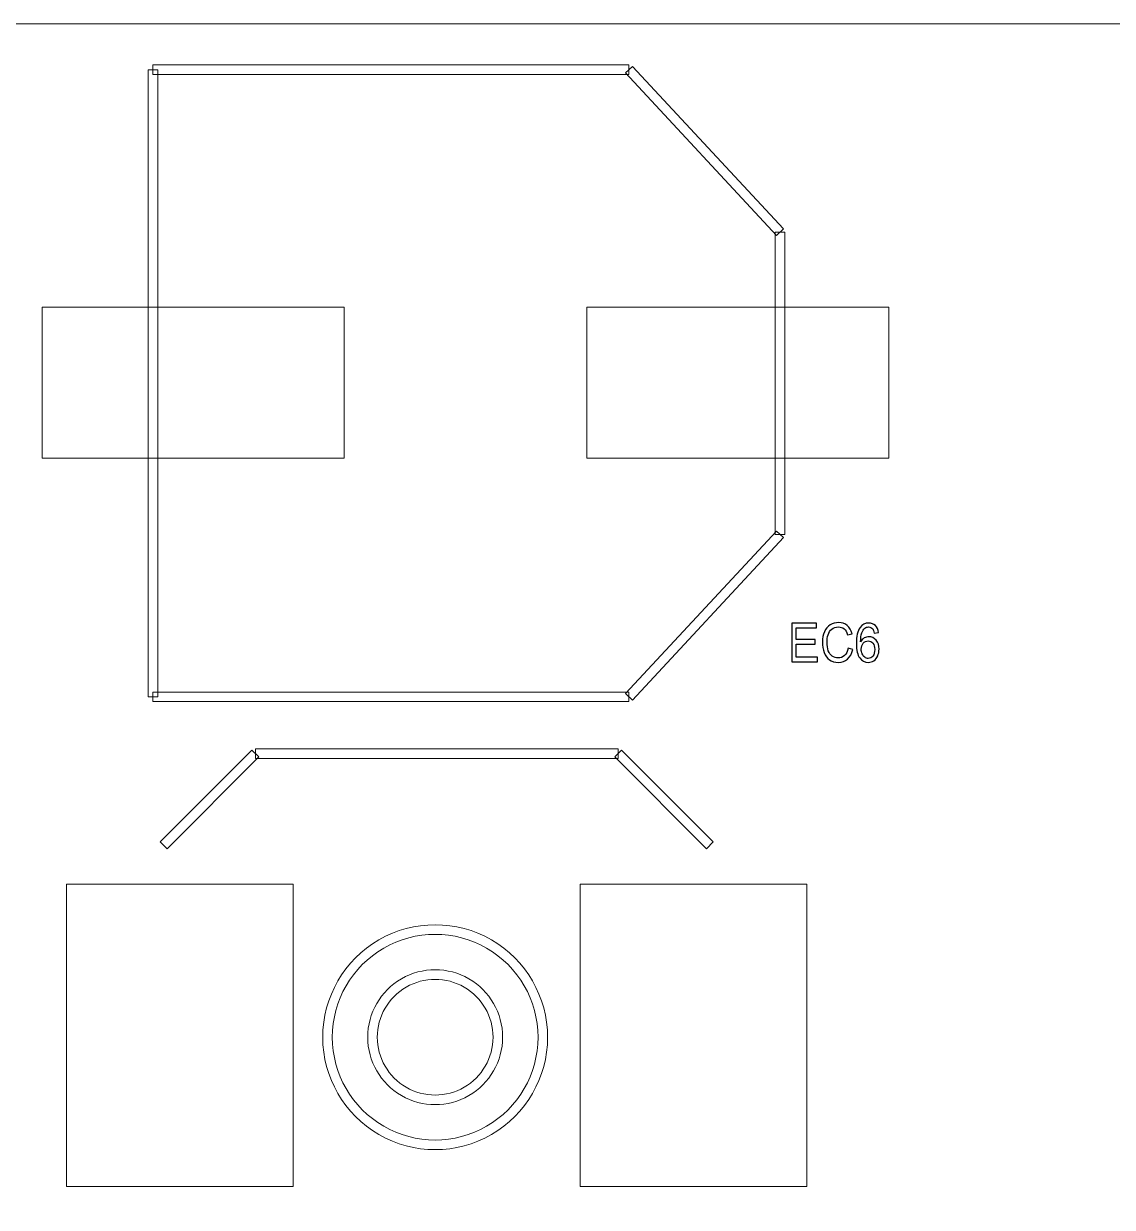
# Model space of a CAD drawing. Header units: millimetres. Extents: x -69 to 39, y -9 to 54.
# Drawn here: x -20.76 to -6.35, y 25.98 to 41.65 of the extents above; entities that cross this region are included whole.
import ezdxf

# ---------------------------------------------------------------- set-up
doc = ezdxf.new("R2010")
doc.units = ezdxf.units.MM
doc.header["$MEASUREMENT"] = 0
for name, color, linetype in [('BG_OUTLINE', 7, 'Continuous'), ('PG_SILKSCREEN_TOP', 7, 'Continuous'), ('PIN_TOP', 7, 'Continuous'), ('RD_SILKSCREEN_TOP', 7, 'Continuous')]:
    doc.layers.add(name, color=color, linetype=linetype)

msp = doc.modelspace()

# ---------------------------------------------------------------- linework, layer by layer
at = {"layer": 'BG_OUTLINE', "color": 176, "lineweight": 9}
msp.add_open_spline([(22.1252, -9.4051), (22.1252, -9.4051), (-56.3279, -9.4051), (-56.3279, -9.4051), (-56.3279, -9.4051), (-56.3279, -9.4051), (-56.3279, 41.6488), (-56.3279, 41.6488), (-56.3279, 41.6488), (-56.3279, 41.6488), (22.3259, 41.6488), (22.3259, 41.6488), (22.3259, 41.6488), (22.9318, 41.6492), (23.513, 41.4088), (23.9418, 40.9807), (23.9418, 40.9807), (24.3705, 40.5525), (24.6115, 39.9687), (24.6119, 39.3628), (24.6119, 39.3628), (24.6119, 39.3628), (24.6119, -7.1191), (24.6119, -7.1191), (24.6119, -7.1191), (24.6123, -7.725), (24.372, -8.3063), (23.9438, -8.735), (23.9438, -8.735), (23.5156, -9.1637), (22.9318, -9.4047), (22.3259, -9.4051), (22.3259, -9.4051), (22.3259, -9.4051), (22.1252, -9.4051), (22.1252, -9.4051)], degree=3, knots=[0, 0, 0, 0, 0.1111111, 0.1111111, 0.1111111, 0.1111111, 0.2222222, 0.2222222, 0.2222222, 0.2222222, 0.3333333, 0.3333333, 0.3333333, 0.3333333, 0.4444444, 0.4444444, 0.4444444, 0.4444444, 0.5555556, 0.5555556, 0.5555556, 0.5555556, 0.6666667, 0.6666667, 0.6666667, 0.6666667, 0.7777778, 0.7777778, 0.7777778, 0.7777778, 0.8888889, 0.8888889, 0.8888889, 0.8888889, 1, 1, 1, 1], dxfattribs=at)
at = {"layer": 'PG_SILKSCREEN_TOP', "lineweight": 9}
for points, knots in [([(-12.7477, 41.1034), (-12.7477, 41.1034), (-12.7477, 40.9764), (-12.7477, 40.9764), (-12.7477, 40.9764), (-12.7477, 40.9764), (-19.0476, 40.9764), (-19.0476, 40.9764), (-19.0476, 40.9764), (-19.0476, 40.9764), (-19.0476, 41.1034), (-19.0476, 41.1034), (-19.0476, 41.1034), (-19.0476, 41.1034), (-12.7477, 41.1034), (-12.7477, 41.1034)], [0, 0, 0, 0, 0.25, 0.25, 0.25, 0.25, 0.5, 0.5, 0.5, 0.5, 0.75, 0.75, 0.75, 0.75, 1, 1, 1, 1]), ([(-10.7012, 38.9331), (-10.7012, 38.9331), (-10.7942, 38.8466), (-10.7942, 38.8466), (-10.7942, 38.8466), (-10.7942, 38.8466), (-12.7942, 40.9967), (-12.7942, 40.9967), (-12.7942, 40.9967), (-12.7942, 40.9967), (-12.7012, 41.0832), (-12.7012, 41.0832), (-12.7012, 41.0832), (-12.7012, 41.0832), (-10.7012, 38.9331), (-10.7012, 38.9331)], [0, 0, 0, 0, 0.25, 0.25, 0.25, 0.25, 0.5, 0.5, 0.5, 0.5, 0.75, 0.75, 0.75, 0.75, 1, 1, 1, 1]), ([(-19.1111, 41.0399), (-19.1111, 41.0399), (-18.9841, 41.0399), (-18.9841, 41.0399), (-18.9841, 41.0399), (-18.9841, 41.0399), (-18.9841, 32.7397), (-18.9841, 32.7397), (-18.9841, 32.7397), (-18.9841, 32.7397), (-19.1111, 32.7397), (-19.1111, 32.7397), (-19.1111, 32.7397), (-19.1111, 32.7397), (-19.1111, 41.0399), (-19.1111, 41.0399)], [0, 0, 0, 0, 0.25, 0.25, 0.25, 0.25, 0.5, 0.5, 0.5, 0.5, 0.75, 0.75, 0.75, 0.75, 1, 1, 1, 1]), ([(-10.6842, 34.8898), (-10.6842, 34.8898), (-10.8112, 34.8898), (-10.8112, 34.8898), (-10.8112, 34.8898), (-10.8112, 34.8898), (-10.8112, 38.8898), (-10.8112, 38.8898), (-10.8112, 38.8898), (-10.8112, 38.8898), (-10.6842, 38.8898), (-10.6842, 38.8898), (-10.6842, 38.8898), (-10.6842, 38.8898), (-10.6842, 34.8898), (-10.6842, 34.8898)], [0, 0, 0, 0, 0.25, 0.25, 0.25, 0.25, 0.5, 0.5, 0.5, 0.5, 0.75, 0.75, 0.75, 0.75, 1, 1, 1, 1]), ([(-12.7012, 32.6965), (-12.7012, 32.6965), (-12.7942, 32.783), (-12.7942, 32.783), (-12.7942, 32.783), (-12.7942, 32.783), (-10.7942, 34.9331), (-10.7942, 34.9331), (-10.7942, 34.9331), (-10.7942, 34.9331), (-10.7012, 34.8466), (-10.7012, 34.8466), (-10.7012, 34.8466), (-10.7012, 34.8466), (-12.7012, 32.6965), (-12.7012, 32.6965)], [0, 0, 0, 0, 0.25, 0.25, 0.25, 0.25, 0.5, 0.5, 0.5, 0.5, 0.75, 0.75, 0.75, 0.75, 1, 1, 1, 1]), ([(-19.0476, 32.6762), (-19.0476, 32.6762), (-19.0476, 32.8032), (-19.0476, 32.8032), (-19.0476, 32.8032), (-19.0476, 32.8032), (-12.7477, 32.8032), (-12.7477, 32.8032), (-12.7477, 32.8032), (-12.7477, 32.8032), (-12.7477, 32.6762), (-12.7477, 32.6762), (-12.7477, 32.6762), (-12.7477, 32.6762), (-19.0476, 32.6762), (-19.0476, 32.6762)], [0, 0, 0, 0, 0.25, 0.25, 0.25, 0.25, 0.5, 0.5, 0.5, 0.5, 0.75, 0.75, 0.75, 0.75, 1, 1, 1, 1]), ([(-17.7364, 32.0341), (-17.7364, 32.0341), (-17.6466, 31.9443), (-17.6466, 31.9443), (-17.6466, 31.9443), (-17.6466, 31.9443), (-18.8605, 30.7301), (-18.8605, 30.7301), (-18.8605, 30.7301), (-18.8605, 30.7301), (-18.9503, 30.8199), (-18.9503, 30.8199), (-18.9503, 30.8199), (-18.9503, 30.8199), (-17.7364, 32.0341), (-17.7364, 32.0341)], [0, 0, 0, 0, 0.25, 0.25, 0.25, 0.25, 0.5, 0.5, 0.5, 0.5, 0.75, 0.75, 0.75, 0.75, 1, 1, 1, 1]), ([(-12.8914, 32.0527), (-12.8914, 32.0527), (-12.8914, 31.9257), (-12.8914, 31.9257), (-12.8914, 31.9257), (-12.8914, 31.9257), (-17.6915, 31.9257), (-17.6915, 31.9257), (-17.6915, 31.9257), (-17.6915, 31.9257), (-17.6915, 32.0527), (-17.6915, 32.0527), (-17.6915, 32.0527), (-17.6915, 32.0527), (-12.8914, 32.0527), (-12.8914, 32.0527)], [0, 0, 0, 0, 0.25, 0.25, 0.25, 0.25, 0.5, 0.5, 0.5, 0.5, 0.75, 0.75, 0.75, 0.75, 1, 1, 1, 1]), ([(-11.6327, 30.8199), (-11.6327, 30.8199), (-11.7225, 30.7301), (-11.7225, 30.7301), (-11.7225, 30.7301), (-11.7225, 30.7301), (-12.9363, 31.9443), (-12.9363, 31.9443), (-12.9363, 31.9443), (-12.9363, 31.9443), (-12.8465, 32.0341), (-12.8465, 32.0341), (-12.8465, 32.0341), (-12.8465, 32.0341), (-11.6327, 30.8199), (-11.6327, 30.8199)], [0, 0, 0, 0, 0.25, 0.25, 0.25, 0.25, 0.5, 0.5, 0.5, 0.5, 0.75, 0.75, 0.75, 0.75, 1, 1, 1, 1]), ([(-16.8, 28.235), (-16.8, 28.7666), (-16.5164, 29.2578), (-16.056, 29.5236), (-16.056, 29.5236), (-15.5957, 29.7894), (-15.0285, 29.7894), (-14.5681, 29.5236), (-14.5681, 29.5236), (-14.1077, 29.2578), (-13.8241, 28.7666), (-13.8241, 28.235)], [0, 0, 0, 0, 0.3333333, 0.3333333, 0.3333333, 0.3333333, 0.6666667, 0.6666667, 0.6666667, 0.6666667, 1, 1, 1, 1]), ([(-13.9511, 28.235), (-13.9511, 28.7213), (-14.2105, 29.1705), (-14.6316, 29.4136), (-14.6316, 29.4136), (-15.0527, 29.6567), (-15.5715, 29.6567), (-15.9925, 29.4136), (-15.9925, 29.4136), (-16.4136, 29.1705), (-16.673, 28.7213), (-16.673, 28.235)], [0, 0, 0, 0, 0.3333333, 0.3333333, 0.3333333, 0.3333333, 0.6666667, 0.6666667, 0.6666667, 0.6666667, 1, 1, 1, 1]), ([(-16.2049, 28.235), (-16.2049, 28.554), (-16.0347, 28.8487), (-15.7585, 29.0082), (-15.7585, 29.0082), (-15.4822, 29.1677), (-15.1419, 29.1677), (-14.8657, 29.0082), (-14.8657, 29.0082), (-14.5894, 28.8487), (-14.4193, 28.554), (-14.4193, 28.235)], [0, 0, 0, 0, 0.3333333, 0.3333333, 0.3333333, 0.3333333, 0.6666667, 0.6666667, 0.6666667, 0.6666667, 1, 1, 1, 1]), ([(-14.5463, 28.235), (-14.5463, 28.5086), (-14.6922, 28.7615), (-14.9292, 28.8982), (-14.9292, 28.8982), (-15.1661, 29.035), (-15.458, 29.035), (-15.695, 28.8982), (-15.695, 28.8982), (-15.9319, 28.7615), (-16.0779, 28.5086), (-16.0779, 28.235)], [0, 0, 0, 0, 0.3333333, 0.3333333, 0.3333333, 0.3333333, 0.6666667, 0.6666667, 0.6666667, 0.6666667, 1, 1, 1, 1]), ([(-13.8241, 28.235), (-13.8241, 27.7035), (-14.1077, 27.2122), (-14.5681, 26.9465), (-14.5681, 26.9465), (-15.0285, 26.6807), (-15.5957, 26.6807), (-16.056, 26.9465), (-16.056, 26.9465), (-16.5164, 27.2122), (-16.8, 27.7035), (-16.8, 28.235)], [0, 0, 0, 0, 0.3333333, 0.3333333, 0.3333333, 0.3333333, 0.6666667, 0.6666667, 0.6666667, 0.6666667, 1, 1, 1, 1]), ([(-16.673, 28.235), (-16.673, 27.7488), (-16.4136, 27.2995), (-15.9925, 27.0564), (-15.9925, 27.0564), (-15.5715, 26.8133), (-15.0527, 26.8133), (-14.6316, 27.0564), (-14.6316, 27.0564), (-14.2105, 27.2995), (-13.9511, 27.7488), (-13.9511, 28.235)], [0, 0, 0, 0, 0.3333333, 0.3333333, 0.3333333, 0.3333333, 0.6666667, 0.6666667, 0.6666667, 0.6666667, 1, 1, 1, 1]), ([(-14.4193, 28.235), (-14.4193, 27.9161), (-14.5894, 27.6213), (-14.8657, 27.4618), (-14.8657, 27.4618), (-15.1419, 27.3024), (-15.4822, 27.3024), (-15.7585, 27.4618), (-15.7585, 27.4618), (-16.0347, 27.6213), (-16.2049, 27.9161), (-16.2049, 28.235)], [0, 0, 0, 0, 0.3333333, 0.3333333, 0.3333333, 0.3333333, 0.6666667, 0.6666667, 0.6666667, 0.6666667, 1, 1, 1, 1]), ([(-16.0779, 28.235), (-16.0779, 27.9614), (-15.9319, 27.7086), (-15.695, 27.5718), (-15.695, 27.5718), (-15.458, 27.435), (-15.1661, 27.435), (-14.9292, 27.5718), (-14.9292, 27.5718), (-14.6922, 27.7086), (-14.5463, 27.9614), (-14.5463, 28.235)], [0, 0, 0, 0, 0.3333333, 0.3333333, 0.3333333, 0.3333333, 0.6666667, 0.6666667, 0.6666667, 0.6666667, 1, 1, 1, 1])]:
    msp.add_open_spline(points, degree=3, knots=knots, dxfattribs=at)
at = {"layer": 'PIN_TOP', "color": 8, "lineweight": 9}
for points in [[(-16.5142, 37.8964), (-16.5142, 37.8964), (-16.5142, 35.8964), (-16.5142, 35.8964), (-16.5142, 35.8964), (-16.5142, 35.8964), (-20.5142, 35.8964), (-20.5142, 35.8964), (-20.5142, 35.8964), (-20.5142, 35.8964), (-20.5142, 37.8964), (-20.5142, 37.8964), (-20.5142, 37.8964), (-20.5142, 37.8964), (-16.5142, 37.8964), (-16.5142, 37.8964)], [(-9.3065, 37.8964), (-9.3065, 37.8964), (-9.3065, 35.8964), (-9.3065, 35.8964), (-9.3065, 35.8964), (-9.3065, 35.8964), (-13.3065, 35.8964), (-13.3065, 35.8964), (-13.3065, 35.8964), (-13.3065, 35.8964), (-13.3065, 37.8964), (-13.3065, 37.8964), (-13.3065, 37.8964), (-13.3065, 37.8964), (-9.3065, 37.8964), (-9.3065, 37.8964)], [(-17.1915, 30.2604), (-17.1915, 30.2604), (-17.1915, 26.2604), (-17.1915, 26.2604), (-17.1915, 26.2604), (-17.1915, 26.2604), (-20.1915, 26.2604), (-20.1915, 26.2604), (-20.1915, 26.2604), (-20.1915, 26.2604), (-20.1915, 30.2604), (-20.1915, 30.2604), (-20.1915, 30.2604), (-20.1915, 30.2604), (-17.1915, 30.2604), (-17.1915, 30.2604)], [(-10.3914, 30.2604), (-10.3914, 30.2604), (-10.3914, 26.2604), (-10.3914, 26.2604), (-10.3914, 26.2604), (-10.3914, 26.2604), (-13.3914, 26.2604), (-13.3914, 26.2604), (-13.3914, 26.2604), (-13.3914, 26.2604), (-13.3914, 30.2604), (-13.3914, 30.2604), (-13.3914, 30.2604), (-13.3914, 30.2604), (-10.3914, 30.2604), (-10.3914, 30.2604)]]:
    msp.add_open_spline(points, degree=3, knots=[0, 0, 0, 0, 0.25, 0.25, 0.25, 0.25, 0.5, 0.5, 0.5, 0.5, 0.75, 0.75, 0.75, 0.75, 1, 1, 1, 1], dxfattribs=at)
at = {"layer": 'RD_SILKSCREEN_TOP', "color": 1}
for points, knots in [([(-10.593, 33.2051), (-10.593, 33.2051), (-10.593, 33.7142), (-10.593, 33.7142), (-10.593, 33.7142), (-10.593, 33.7142), (-10.2645, 33.7142), (-10.2645, 33.7142), (-10.2645, 33.7142), (-10.2645, 33.7142), (-10.2645, 33.6541), (-10.2645, 33.6541), (-10.2645, 33.6541), (-10.2645, 33.6541), (-10.5329, 33.6541), (-10.5329, 33.6541), (-10.5329, 33.6541), (-10.5329, 33.6541), (-10.5329, 33.4982), (-10.5329, 33.4982), (-10.5329, 33.4982), (-10.5329, 33.4982), (-10.2814, 33.4982), (-10.2814, 33.4982), (-10.2814, 33.4982), (-10.2814, 33.4982), (-10.2814, 33.4385), (-10.2814, 33.4385), (-10.2814, 33.4385), (-10.2814, 33.4385), (-10.5329, 33.4385), (-10.5329, 33.4385), (-10.5329, 33.4385), (-10.5329, 33.4385), (-10.5329, 33.2652), (-10.5329, 33.2652), (-10.5329, 33.2652), (-10.5329, 33.2652), (-10.2538, 33.2652), (-10.2538, 33.2652), (-10.2538, 33.2652), (-10.2538, 33.2652), (-10.2538, 33.2051), (-10.2538, 33.2051), (-10.2538, 33.2051), (-10.2538, 33.2051), (-10.593, 33.2051), (-10.593, 33.2051)], [0, 0, 0, 0, 0.0833333, 0.0833333, 0.0833333, 0.0833333, 0.1666667, 0.1666667, 0.1666667, 0.1666667, 0.25, 0.25, 0.25, 0.25, 0.3333333, 0.3333333, 0.3333333, 0.3333333, 0.4166667, 0.4166667, 0.4166667, 0.4166667, 0.5, 0.5, 0.5, 0.5, 0.5833333, 0.5833333, 0.5833333, 0.5833333, 0.6666667, 0.6666667, 0.6666667, 0.6666667, 0.75, 0.75, 0.75, 0.75, 0.8333333, 0.8333333, 0.8333333, 0.8333333, 0.9166667, 0.9166667, 0.9166667, 0.9166667, 1, 1, 1, 1]), ([(-9.8464, 33.3836), (-9.8464, 33.3836), (-9.7862, 33.3665), (-9.7862, 33.3665), (-9.7862, 33.3665), (-9.7988, 33.3113), (-9.8216, 33.2691), (-9.8543, 33.2399), (-9.8543, 33.2399), (-9.887, 33.2109), (-9.9271, 33.1964), (-9.9745, 33.1964), (-9.9745, 33.1964), (-10.0235, 33.1964), (-10.0633, 33.2076), (-10.094, 33.2299), (-10.094, 33.2299), (-10.1247, 33.2523), (-10.1481, 33.2846), (-10.1641, 33.327), (-10.1641, 33.327), (-10.1801, 33.3694), (-10.1881, 33.4149), (-10.1881, 33.4635), (-10.1881, 33.4635), (-10.1881, 33.5165), (-10.1791, 33.5627), (-10.161, 33.6022), (-10.161, 33.6022), (-10.1428, 33.6417), (-10.1171, 33.6716), (-10.0837, 33.6922), (-10.0837, 33.6922), (-10.0503, 33.7127), (-10.0136, 33.7229), (-9.9735, 33.7229), (-9.9735, 33.7229), (-9.928, 33.7229), (-9.8898, 33.7099), (-9.8588, 33.684), (-9.8588, 33.684), (-9.8278, 33.658), (-9.8062, 33.6216), (-9.7941, 33.5746), (-9.7941, 33.5746), (-9.7941, 33.5746), (-9.8532, 33.5589), (-9.8532, 33.5589), (-9.8532, 33.5589), (-9.8638, 33.596), (-9.879, 33.6229), (-9.8992, 33.6399), (-9.8992, 33.6399), (-9.9192, 33.6568), (-9.9443, 33.6652), (-9.9748, 33.6652), (-9.9748, 33.6652), (-10.0097, 33.6652), (-10.0388, 33.6559), (-10.0623, 33.6372), (-10.0623, 33.6372), (-10.0859, 33.6183), (-10.1023, 33.5932), (-10.1118, 33.5615), (-10.1118, 33.5615), (-10.1213, 33.53), (-10.126, 33.4974), (-10.126, 33.4639), (-10.126, 33.4639), (-10.126, 33.4205), (-10.1204, 33.3828), (-10.1093, 33.3504), (-10.1093, 33.3504), (-10.0979, 33.3182), (-10.0804, 33.294), (-10.0566, 33.278), (-10.0566, 33.278), (-10.0328, 33.262), (-10.0071, 33.2541), (-9.9793, 33.2541), (-9.9793, 33.2541), (-9.9457, 33.2541), (-9.9172, 33.265), (-9.8938, 33.2867), (-9.8938, 33.2867), (-9.8704, 33.3085), (-9.8547, 33.3408), (-9.8464, 33.3836)], [0, 0, 0, 0, 0.0454545, 0.0454545, 0.0454545, 0.0454545, 0.0909091, 0.0909091, 0.0909091, 0.0909091, 0.1363636, 0.1363636, 0.1363636, 0.1363636, 0.1818182, 0.1818182, 0.1818182, 0.1818182, 0.2272727, 0.2272727, 0.2272727, 0.2272727, 0.2727273, 0.2727273, 0.2727273, 0.2727273, 0.3181818, 0.3181818, 0.3181818, 0.3181818, 0.3636364, 0.3636364, 0.3636364, 0.3636364, 0.4090909, 0.4090909, 0.4090909, 0.4090909, 0.4545455, 0.4545455, 0.4545455, 0.4545455, 0.5, 0.5, 0.5, 0.5, 0.5454545, 0.5454545, 0.5454545, 0.5454545, 0.5909091, 0.5909091, 0.5909091, 0.5909091, 0.6363636, 0.6363636, 0.6363636, 0.6363636, 0.6818182, 0.6818182, 0.6818182, 0.6818182, 0.7272727, 0.7272727, 0.7272727, 0.7272727, 0.7727273, 0.7727273, 0.7727273, 0.7727273, 0.8181818, 0.8181818, 0.8181818, 0.8181818, 0.8636364, 0.8636364, 0.8636364, 0.8636364, 0.9090909, 0.9090909, 0.9090909, 0.9090909, 0.9545455, 0.9545455, 0.9545455, 0.9545455, 1, 1, 1, 1]), ([(-9.4453, 33.5895), (-9.4453, 33.5895), (-9.5008, 33.5846), (-9.5008, 33.5846), (-9.5008, 33.5846), (-9.5058, 33.6092), (-9.5127, 33.6271), (-9.5218, 33.6381), (-9.5218, 33.6381), (-9.5369, 33.656), (-9.5556, 33.6649), (-9.5777, 33.6649), (-9.5777, 33.6649), (-9.5955, 33.6649), (-9.611, 33.6593), (-9.6245, 33.6482), (-9.6245, 33.6482), (-9.642, 33.6338), (-9.6559, 33.6129), (-9.666, 33.5854), (-9.666, 33.5854), (-9.6761, 33.5579), (-9.6814, 33.5186), (-9.6818, 33.4677), (-9.6818, 33.4677), (-9.6683, 33.4905), (-9.652, 33.5076), (-9.6325, 33.5187), (-9.6325, 33.5187), (-9.6132, 33.5298), (-9.5927, 33.5353), (-9.5715, 33.5353), (-9.5715, 33.5353), (-9.5341, 33.5353), (-9.5025, 33.52), (-9.4764, 33.4893), (-9.4764, 33.4893), (-9.4502, 33.4586), (-9.4372, 33.4191), (-9.4372, 33.3705), (-9.4372, 33.3705), (-9.4372, 33.3384), (-9.4433, 33.3088), (-9.4557, 33.2813), (-9.4557, 33.2813), (-9.4679, 33.2539), (-9.4849, 33.2328), (-9.5064, 33.2183), (-9.5064, 33.2183), (-9.5278, 33.2037), (-9.5522, 33.1964), (-9.5795, 33.1964), (-9.5795, 33.1964), (-9.626, 33.1964), (-9.664, 33.2155), (-9.6933, 33.2539), (-9.6933, 33.2539), (-9.7227, 33.2922), (-9.7373, 33.3554), (-9.7373, 33.4434), (-9.7373, 33.4434), (-9.7373, 33.5417), (-9.7211, 33.6132), (-9.6886, 33.6579), (-9.6886, 33.6579), (-9.6603, 33.6968), (-9.6223, 33.7163), (-9.5742, 33.7163), (-9.5742, 33.7163), (-9.5385, 33.7163), (-9.5092, 33.7051), (-9.4864, 33.6826), (-9.4864, 33.6826), (-9.4635, 33.6601), (-9.4499, 33.6291), (-9.4453, 33.5895)], [0, 0, 0, 0, 0.0526316, 0.0526316, 0.0526316, 0.0526316, 0.1052632, 0.1052632, 0.1052632, 0.1052632, 0.1578947, 0.1578947, 0.1578947, 0.1578947, 0.2105263, 0.2105263, 0.2105263, 0.2105263, 0.2631579, 0.2631579, 0.2631579, 0.2631579, 0.3157895, 0.3157895, 0.3157895, 0.3157895, 0.3684211, 0.3684211, 0.3684211, 0.3684211, 0.4210526, 0.4210526, 0.4210526, 0.4210526, 0.4736842, 0.4736842, 0.4736842, 0.4736842, 0.5263158, 0.5263158, 0.5263158, 0.5263158, 0.5789474, 0.5789474, 0.5789474, 0.5789474, 0.6315789, 0.6315789, 0.6315789, 0.6315789, 0.6842105, 0.6842105, 0.6842105, 0.6842105, 0.7368421, 0.7368421, 0.7368421, 0.7368421, 0.7894737, 0.7894737, 0.7894737, 0.7894737, 0.8421053, 0.8421053, 0.8421053, 0.8421053, 0.8947368, 0.8947368, 0.8947368, 0.8947368, 0.9473684, 0.9473684, 0.9473684, 0.9473684, 1, 1, 1, 1]), ([(-9.6732, 33.3701), (-9.6732, 33.3485), (-9.6691, 33.3279), (-9.6608, 33.3082), (-9.6608, 33.3082), (-9.6527, 33.2885), (-9.6413, 33.2736), (-9.6266, 33.2633), (-9.6266, 33.2633), (-9.612, 33.253), (-9.5966, 33.2478), (-9.5804, 33.2478), (-9.5804, 33.2478), (-9.5568, 33.2478), (-9.5366, 33.2584), (-9.5197, 33.2798), (-9.5197, 33.2798), (-9.5027, 33.3011), (-9.4943, 33.33), (-9.4943, 33.3665), (-9.4943, 33.3665), (-9.4943, 33.4017), (-9.5026, 33.4295), (-9.5194, 33.4498), (-9.5194, 33.4498), (-9.5361, 33.47), (-9.5572, 33.4801), (-9.5825, 33.4801), (-9.5825, 33.4801), (-9.6078, 33.4801), (-9.6292, 33.47), (-9.6468, 33.4498), (-9.6468, 33.4498), (-9.6643, 33.4295), (-9.6732, 33.4029), (-9.6732, 33.3701)], [0, 0, 0, 0, 0.1111111, 0.1111111, 0.1111111, 0.1111111, 0.2222222, 0.2222222, 0.2222222, 0.2222222, 0.3333333, 0.3333333, 0.3333333, 0.3333333, 0.4444444, 0.4444444, 0.4444444, 0.4444444, 0.5555556, 0.5555556, 0.5555556, 0.5555556, 0.6666667, 0.6666667, 0.6666667, 0.6666667, 0.7777778, 0.7777778, 0.7777778, 0.7777778, 0.8888889, 0.8888889, 0.8888889, 0.8888889, 1, 1, 1, 1])]:
    msp.add_open_spline(points, degree=3, knots=knots, dxfattribs=at)

doc.saveas('drawing.dxf')
